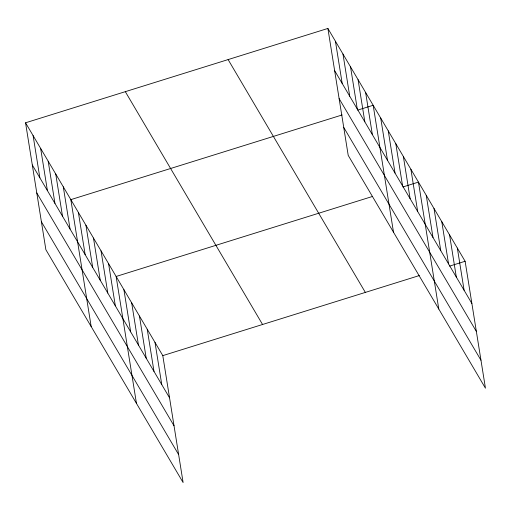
<?xml version="1.0" encoding="UTF-8"?>
<svg xmlns="http://www.w3.org/2000/svg" width="511" height="511" viewBox="0 0 511 511"><rect width="100%" height="100%" fill="white"/><g stroke="black" fill="none" stroke-linecap="round" stroke-linejoin="round"><path stroke-width="0.77" d="M25.55 122.8L162.792 355.63L183.117 482.556L45.881 249.726L25.55 122.8L327.883 28.444L465.119 261.274L485.45 388.2L348.208 155.37L327.883 28.444M342.127 114.962L70.837 199.635L91.169 326.561M357.649 110.121L373.171 105.279L393.502 232.205M372.64 196.409L116.125 276.47L136.456 403.396M402.936 186.956L418.458 182.108L438.789 309.034M162.792 355.63L419.301 275.57M449.597 266.116L465.119 261.274M334.641 70.639L471.877 303.464M339.119 98.597L476.354 331.428M343.731 127.405L480.972 360.236M228.11 59.583L365.352 292.413M125.316 91.661L262.558 324.491M32.308 164.996L169.55 397.826M36.786 192.96L174.027 425.784M41.404 221.768L178.639 454.598M457.345 248.078L464.103 290.274M449.565 234.888L456.323 277.077M441.791 221.691L448.549 263.887M434.011 208.494L440.769 250.69M426.238 195.304L432.996 237.5M410.908 169.307L417.666 211.497M403.364 156.5L410.122 198.69M395.814 143.693L402.572 185.889M388.264 130.886L395.022 173.082M380.721 118.079L387.479 160.275M365.62 92.472L372.378 134.668M358.07 79.665L364.828 121.861M350.527 66.858L357.285 109.054M342.977 54.051L349.735 96.247M335.427 41.25L342.185 83.44M155.012 342.434L161.77 384.63M147.238 329.244L153.996 371.44M139.458 316.047L146.216 358.243M131.678 302.857L138.443 345.053M123.905 289.66L130.663 331.856M108.581 263.663L115.339 305.859M101.031 250.856L107.789 293.052M93.481 238.049L100.239 280.245M85.937 225.249L92.695 267.438M78.387 212.442L85.145 254.638M63.294 186.828L70.052 229.024M55.744 174.021L62.502 216.217M48.194 161.221L54.952 203.41M40.644 148.414L47.402 190.609M33.1 135.607L39.858 177.802"/></g></svg>
